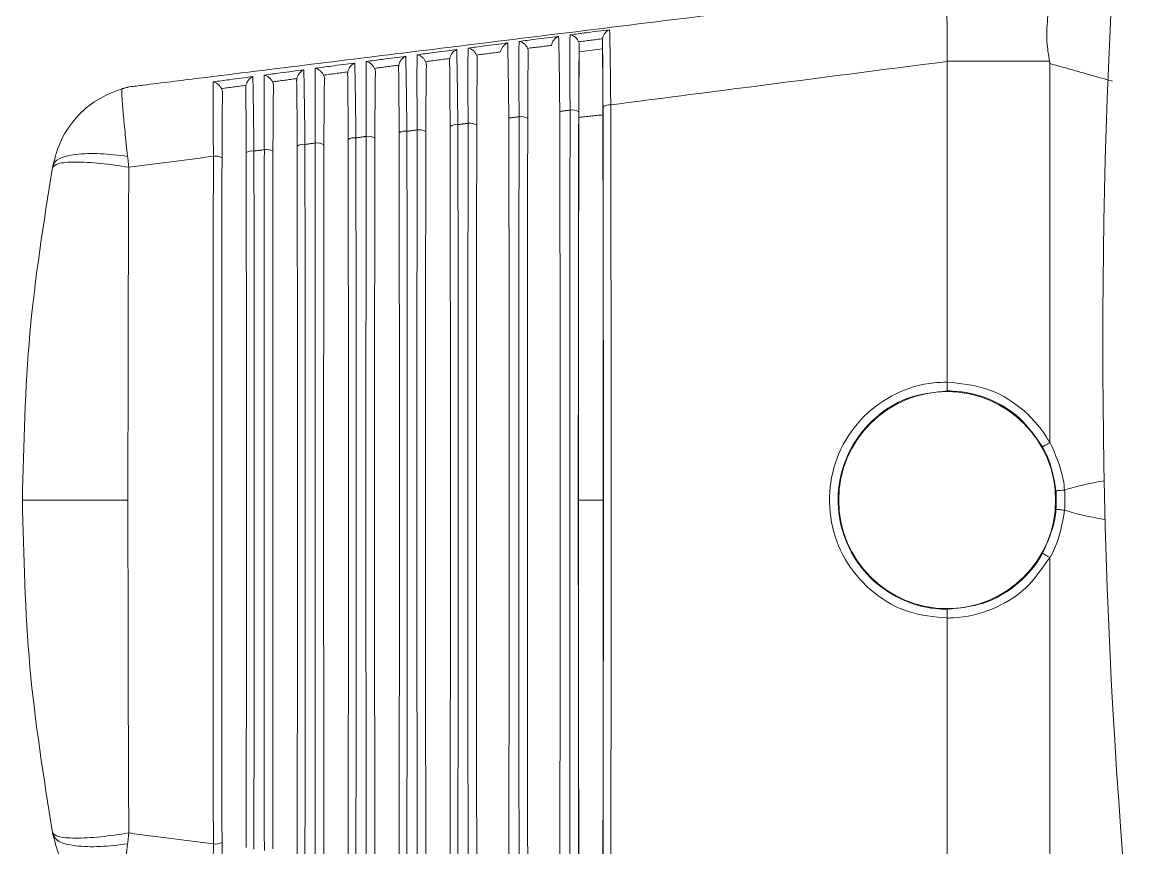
# Model space of a CAD drawing. Extents: x 12.1 to 108.7, y 1 to 80.4.
# Drawn here: x 42.931 to 44.295, y 32.076 to 33.079 of the extents above; entities that cross this region are included whole.
import ezdxf

# ---------------------------------------------------------------- set-up
doc = ezdxf.new("R2010")
doc.units = 0
doc.header["$MEASUREMENT"] = 0
doc.linetypes.add('SLD-Solid', pattern=[0])
doc.layers.add('OBJECT', color=7, linetype='CONTINUOUS')

msp = doc.modelspace()

# ---------------------------------------------------------------- linework, layer by layer
at = {"layer": 'OBJECT', "linetype": 'SLD-Solid', "lineweight": 15}
for p, q in [((43.6083, 33.0515), (43.6083, 33.0434)), ((43.6365, 33.0468), (43.6365, 33.0579)), ((43.6083, 33.0434), (43.6365, 33.0468)), ((44.1804, 33.0318), (44.0559, 33.0318)), ((44.0559, 33.0316), (44.0559, 32.6417)), ((44.1809, 33.029), (44.1809, 32.5686)), ((44.0559, 32.6417), (44.0559, 32.6417)), ((44.1809, 31.9676), (44.1809, 32.428)), ((44.0559, 32.3549), (44.0559, 32.355)), ((44.0559, 31.9651), (44.0559, 32.3549))]:
    msp.add_line(p, q, dxfattribs=at)
msp.add_circle((44.0559, 32.4983), 0.1319, dxfattribs=at)
for centre, radius, start, end in [((52.2451, 32.6894), 8, 171.47604, 188.52396), ((43.5997, 32.958), 0.0146, 57.0153, 100.1327), ((43.6445, 32.9661), 0.0128, 80.5657, 125.0343), ((43.4585, 32.9416), 0.0133, 80.8355, 123.6273), ((43.4757, 32.9416), 0.015, 57.9249, 99.9126), ((43.5377, 32.9498), 0.0148, 57.4683, 100.0237), ((43.3344, 32.9253), 0.0136, 81.0274, 122.6685), ((43.3517, 32.9252), 0.0154, 58.8492, 99.6836), ((43.3965, 32.9335), 0.0135, 80.9302, 123.15), ((43.4137, 32.9334), 0.0152, 58.3852, 99.7992), ((43.2724, 32.9171), 0.0138, 81.1271, 122.1828), ((43.2898, 32.917), 0.0156, 59.317, 99.5657), ((43.1658, 32.9006), 0.016, 60.2638, 99.3232), ((43.2104, 32.9089), 0.014, 81.2292, 121.693), ((43.2278, 32.9088), 0.0158, 59.7885, 99.4456), ((44.0563, 32.4983), 0.1429, 355.1062, 4.8938), ((43.1658, 32.0961), 0.016, 260.6768, 299.7362)]:
    msp.add_arc(centre, radius, start, end, dxfattribs=at)
for centre, major_axis, ratio, start_param, end_param in [((43.6265, 32.4983), (0, 2.217), 0.008727, 1.356281, 1.785312), ((43.6183, 32.4983), (0, 2.2176), 0.008727, 4.494993, 4.929785), ((43.4323, 32.4983), (0, 2.2078), 0.008727, 4.505106, 4.919672), ((43.5025, 32.4983), (0, 2.2105), 0.008727, 1.363019, 1.778574), ((43.5645, 32.4983), (0, 2.2137), 0.008727, 1.359646, 1.781947), ((43.3703, 32.4983), (0, 2.2046), 0.008727, 4.508493, 4.916285), ((43.4405, 32.4983), (0, 2.2072), 0.008727, 1.366399, 1.775193), ((43.2463, 32.4983), (0, 2.1981), 0.008727, 4.515292, 4.909486), ((43.3165, 32.4983), (0, 2.2007), 0.008727, 1.373185, 1.768407), ((43.3083, 32.4983), (0, 2.2013), 0.008727, 4.511889, 4.912889), ((43.3785, 32.4983), (0, 2.204), 0.008727, 1.369788, 1.771804), ((43.1925, 32.4983), (0, 2.1942), 0.008727, 1.380004, 1.761588), ((43.1843, 32.4983), (0, 2.1948), 0.008727, 4.518704, 4.906074), ((43.2545, 32.4983), (0, 2.1975), 0.008727, 1.376591, 1.765002), ((65.2741, 32.4983), (21.0932, 0), 0.014063, 3.062503, 3.100472), ((65.2741, 32.4983), (21.0932, 0), 0.014063, 3.182713, 3.221355)]:
    msp.add_ellipse(centre, major_axis=major_axis, ratio=ratio, start_param=start_param, end_param=end_param, dxfattribs=at)
for points, knots in [([(44.0559, 33.1233), (44.0556, 33.122), (44.0551, 33.1192), (44.0552, 33.0985), (44.056, 33.0687), (44.0559, 33.0439), (44.0559, 33.0318)], [0, 0, 0, 0, 0.253584, 0.507165, 0.760847, 1, 1, 1, 1]), ([(44.1809, 33.1233), (44.181, 33.1231), (44.1812, 33.1223), (44.1803, 33.1123), (44.1788, 33.0886), (44.1757, 33.0598), (44.1791, 33.0397), (44.1804, 33.0318)], [0, 0, 0, 0, 0.097508, 0.351331, 0.599304, 0.843154, 1, 1, 1, 1]), ([(43.0608, 33.0007), (43.0665, 33.0014), (43.0949, 33.0049), (43.2143, 33.0197), (43.4441, 33.0481), (43.6512, 33.0736), (43.7672, 33.0879)], [0, 0, 0, 0, 0.024148, 0.120739, 0.507103, 1, 1, 1, 1]), ([(43.5351, 33.0559), (43.5417, 33.0568), (43.5577, 33.0589), (43.5738, 33.0609), (43.5832, 33.0622)], [0, 0, 0, 0, 0.412528, 1, 1, 1, 1]), ([(43.5832, 33.0622), (43.5832, 33.0622), (43.5823, 33.0618), (43.5802, 33.0607), (43.5775, 33.0582), (43.5754, 33.0547), (43.5749, 33.0523), (43.5746, 33.0512)], [0, 0, 0, 0, 0.007812, 0.231081, 0.559204, 0.802812, 1, 1, 1, 1]), ([(43.5832, 33.0622), (43.5832, 33.0615), (43.5833, 33.0592), (43.5835, 33.0506), (43.5839, 33.0305), (43.5843, 33.0007), (43.5845, 32.9793), (43.5846, 32.9708)], [0, 0, 0, 0, 0.059495, 0.208459, 0.505892, 0.803608, 1, 1, 1, 1]), ([(43.5971, 32.9724), (43.5971, 32.9789), (43.5969, 32.9984), (43.5968, 33.0277), (43.5969, 33.0506), (43.597, 33.0605), (43.5971, 33.0633), (43.5971, 33.064)], [0, 0, 0, 0, 0.1485033, 0.4485957, 0.7482556, 0.9404445, 1, 1, 1, 1]), ([(43.5971, 33.064), (43.6037, 33.0648), (43.6197, 33.0669), (43.6358, 33.069), (43.6452, 33.0702)], [0, 0, 0, 0, 0.4125571, 1, 1, 1, 1]), ([(43.6075, 33.0555), (43.607, 33.0565), (43.6061, 33.0584), (43.6037, 33.0611), (43.6006, 33.0632), (43.5983, 33.0638), (43.5971, 33.064), (43.5971, 33.064)], [0, 0, 0, 0, 0.199298, 0.397083, 0.7009, 0.992023, 1, 1, 1, 1]), ([(43.6452, 33.0702), (43.6452, 33.0702), (43.6442, 33.0698), (43.6421, 33.0687), (43.6394, 33.0661), (43.6373, 33.0627), (43.6368, 33.0603), (43.6366, 33.0592)], [0, 0, 0, 0, 0.007744, 0.250695, 0.570354, 0.807208, 1, 1, 1, 1]), ([(43.6452, 33.0702), (43.6452, 33.0696), (43.6453, 33.0674), (43.6455, 33.0591), (43.6459, 33.0394), (43.6463, 33.0095), (43.6465, 32.9877), (43.6466, 32.9788)], [0, 0, 0, 0, 0.0597754, 0.2071609, 0.5014118, 0.7959342, 1, 1, 1, 1]), ([(43.4731, 32.9564), (43.4731, 32.9629), (43.4729, 32.9824), (43.4728, 33.0118), (43.4729, 33.0343), (43.473, 33.0443), (43.4731, 33.0471), (43.4731, 33.0478)], [0, 0, 0, 0, 0.1518446, 0.4586955, 0.7651034, 0.9409947, 1, 1, 1, 1]), ([(43.4731, 33.0478), (43.4797, 33.0487), (43.4957, 33.0508), (43.5118, 33.0529), (43.5212, 33.0541)], [0, 0, 0, 0, 0.412497, 1, 1, 1, 1]), ([(43.4834, 33.0394), (43.4829, 33.0404), (43.4818, 33.0426), (43.4789, 33.0454), (43.476, 33.0472), (43.4739, 33.0477), (43.4731, 33.0478), (43.4731, 33.0478)], [0, 0, 0, 0, 0.207488, 0.460443, 0.790805, 0.99185, 1, 1, 1, 1]), ([(43.5212, 33.0541), (43.5212, 33.0541), (43.5204, 33.0538), (43.5184, 33.0527), (43.5157, 33.0502), (43.5135, 33.0468), (43.5129, 33.0443), (43.5126, 33.0432)], [0, 0, 0, 0, 0.007883, 0.210618, 0.547453, 0.798165, 1, 1, 1, 1]), ([(43.5212, 33.0541), (43.5212, 33.0534), (43.5213, 33.051), (43.5215, 33.0421), (43.5219, 33.0216), (43.5223, 32.9919), (43.5225, 32.9709), (43.5226, 32.9628)], [0, 0, 0, 0, 0.059218, 0.209832, 0.510595, 0.811653, 1, 1, 1, 1]), ([(43.5351, 32.9644), (43.5351, 32.9709), (43.5349, 32.9904), (43.5348, 33.0198), (43.5349, 33.0425), (43.535, 33.0524), (43.5351, 33.0552), (43.5351, 33.0559)], [0, 0, 0, 0, 0.150136, 0.453531, 0.756488, 0.940721, 1, 1, 1, 1]), ([(43.5455, 33.0475), (43.545, 33.0485), (43.5439, 33.0507), (43.5411, 33.0535), (43.5381, 33.0553), (43.536, 33.0558), (43.5351, 33.0559), (43.5351, 33.0559)], [0, 0, 0, 0, 0.203476, 0.450054, 0.773099, 0.991938, 1, 1, 1, 1]), ([(43.6075, 33.0555), (43.6079, 33.0544), (43.6082, 33.0531), (43.6083, 33.0517), (43.6083, 33.0515)], [0, 0, 0, 0, 0.843628, 1, 1, 1, 1]), ([(43.6083, 33.0515), (43.6082, 33.0465), (43.608, 33.0363), (43.6077, 33.0074), (43.6077, 32.983), (43.6076, 32.9703)], [0, 0, 0, 0, 0.324373, 0.64869, 1, 1, 1, 1]), ([(43.6372, 32.9766), (43.6371, 32.9885), (43.6371, 33.0121), (43.6368, 33.0419), (43.6366, 33.0524), (43.6365, 33.0579)], [0, 0, 0, 0, 0.3242067, 0.6484903, 1, 1, 1, 1]), ([(43.3491, 33.0315), (43.3557, 33.0324), (43.3717, 33.0345), (43.3878, 33.0366), (43.3972, 33.0379)], [0, 0, 0, 0, 0.41243, 1, 1, 1, 1]), ([(43.3972, 33.0379), (43.3972, 33.0379), (43.3965, 33.0376), (43.3947, 33.0366), (43.392, 33.0343), (43.3897, 33.0307), (43.389, 33.0282), (43.3887, 33.0271)], [0, 0, 0, 0, 0.008033, 0.167032, 0.522009, 0.788055, 1, 1, 1, 1]), ([(43.3972, 33.0379), (43.3972, 33.0371), (43.3973, 33.0344), (43.3975, 33.025), (43.3979, 33.0036), (43.3983, 32.9741), (43.3985, 32.9539), (43.3986, 32.9467)], [0, 0, 0, 0, 0.058671, 0.212823, 0.520728, 0.828954, 1, 1, 1, 1]), ([(43.4112, 32.9484), (43.4111, 32.9549), (43.411, 32.9744), (43.4108, 33.0039), (43.4109, 33.0262), (43.411, 33.0361), (43.4111, 33.039), (43.4111, 33.0397)], [0, 0, 0, 0, 0.1536345, 0.4641057, 0.7741284, 0.9412657, 1, 1, 1, 1]), ([(43.4111, 33.0397), (43.4177, 33.0406), (43.4337, 33.0427), (43.4498, 33.0448), (43.4592, 33.046)], [0, 0, 0, 0, 0.412464, 1, 1, 1, 1]), ([(43.4213, 33.0313), (43.4208, 33.0323), (43.4196, 33.0346), (43.4168, 33.0374), (43.4138, 33.0391), (43.4118, 33.0396), (43.4111, 33.0397), (43.4111, 33.0397)], [0, 0, 0, 0, 0.2116975, 0.4713037, 0.8091469, 0.9917579, 1, 1, 1, 1]), ([(43.4592, 33.046), (43.4592, 33.046), (43.4585, 33.0457), (43.4565, 33.0447), (43.4539, 33.0423), (43.4516, 33.0388), (43.451, 33.0363), (43.4507, 33.0352)], [0, 0, 0, 0, 0.007956, 0.189278, 0.535067, 0.793252, 1, 1, 1, 1]), ([(43.4592, 33.046), (43.4592, 33.0453), (43.4593, 33.0427), (43.4595, 33.0336), (43.4599, 33.0126), (43.4603, 32.983), (43.4605, 32.9624), (43.4606, 32.9548)], [0, 0, 0, 0, 0.0589431, 0.2112846, 0.5155345, 0.8200925, 1, 1, 1, 1]), ([(43.4834, 33.0394), (43.4834, 33.0394), (43.4839, 33.0383), (43.4842, 33.0368), (43.4843, 33.0354), (43.4843, 33.0351)], [0, 0, 0, 0, 0.0224973, 0.8280924, 1, 1, 1, 1]), ([(43.4843, 33.0351), (43.4842, 33.0297), (43.484, 33.0188), (43.4838, 32.9898), (43.4837, 32.9662), (43.4837, 32.9543)], [0, 0, 0, 0, 0.332714, 0.665366, 1, 1, 1, 1]), ([(43.5455, 33.0475), (43.5458, 33.0463), (43.5462, 33.045), (43.5463, 33.0436), (43.5463, 33.0433)], [0, 0, 0, 0, 0.835977, 1, 1, 1, 1]), ([(43.5463, 33.0433), (43.5462, 33.0381), (43.546, 33.0276), (43.5457, 32.9986), (43.5457, 32.9746), (43.5456, 32.9623)], [0, 0, 0, 0, 0.3284365, 0.6568141, 1, 1, 1, 1]), ([(43.6077, 32.9635), (43.6078, 32.9764), (43.6079, 33.0023), (43.6081, 33.0287), (43.6082, 33.0396), (43.6083, 33.0434)], [0, 0, 0, 0, 0.396562, 0.793191, 1, 1, 1, 1]), ([(43.6365, 33.0468), (43.6366, 33.0393), (43.6368, 33.0242), (43.637, 32.9942), (43.637, 32.974), (43.637, 32.9667)], [0, 0, 0, 0, 0.390004, 0.779955, 1, 1, 1, 1]), ([(43.2251, 33.0151), (43.2317, 33.016), (43.2477, 33.0181), (43.2638, 33.0202), (43.2732, 33.0215)], [0, 0, 0, 0, 0.4123561, 1, 1, 1, 1]), ([(43.2732, 33.0215), (43.2732, 33.0215), (43.2727, 33.0213), (43.271, 33.0203), (43.2684, 33.0181), (43.2659, 33.0145), (43.2651, 33.0119), (43.2648, 33.0108)], [0, 0, 0, 0, 0.008198, 0.119701, 0.493719, 0.776727, 1, 1, 1, 1]), ([(43.2732, 33.0215), (43.2732, 33.0207), (43.2733, 33.0177), (43.2735, 33.0077), (43.2739, 32.9855), (43.2743, 32.9562), (43.2745, 32.937), (43.2746, 32.9307)], [0, 0, 0, 0, 0.058136, 0.2161789, 0.5319488, 0.8480674, 1, 1, 1, 1]), ([(43.2872, 32.9324), (43.2871, 32.9389), (43.287, 32.9585), (43.2869, 32.9881), (43.2869, 33.0099), (43.287, 33.0197), (43.2871, 33.0225), (43.2871, 33.0233)], [0, 0, 0, 0, 0.157481, 0.475733, 0.793524, 0.941799, 1, 1, 1, 1]), ([(43.2871, 33.0233), (43.2937, 33.0242), (43.3097, 33.0263), (43.3258, 33.0285), (43.3352, 33.0297)], [0, 0, 0, 0, 0.412394, 1, 1, 1, 1]), ([(43.2972, 33.015), (43.2966, 33.0161), (43.2954, 33.0183), (43.2924, 33.0211), (43.2895, 33.0227), (43.2877, 33.0232), (43.2871, 33.0233), (43.2871, 33.0233)], [0, 0, 0, 0, 0.220758, 0.494543, 0.847827, 0.99156, 1, 1, 1, 1]), ([(43.3352, 33.0297), (43.3352, 33.0297), (43.3346, 33.0295), (43.3328, 33.0285), (43.3302, 33.0262), (43.3278, 33.0226), (43.3271, 33.0201), (43.3267, 33.0189)], [0, 0, 0, 0, 0.0081139, 0.14385, 0.5082408, 0.7825536, 1, 1, 1, 1]), ([(43.3352, 33.0297), (43.3352, 33.0289), (43.3353, 33.0261), (43.3355, 33.0163), (43.3359, 32.9946), (43.3363, 32.9652), (43.3365, 32.9455), (43.3366, 32.9387)], [0, 0, 0, 0, 0.058402, 0.214452, 0.526193, 0.838268, 1, 1, 1, 1]), ([(43.3492, 32.9404), (43.3491, 32.9469), (43.349, 32.9665), (43.3489, 32.996), (43.3489, 33.0181), (43.349, 33.0279), (43.3491, 33.0308), (43.3491, 33.0315)], [0, 0, 0, 0, 0.155511, 0.469779, 0.783591, 0.941534, 1, 1, 1, 1]), ([(43.3593, 33.0232), (43.3587, 33.0242), (43.3575, 33.0264), (43.3546, 33.0293), (43.3517, 33.0309), (43.3498, 33.0314), (43.3491, 33.0315), (43.3491, 33.0315)], [0, 0, 0, 0, 0.2161166, 0.4826614, 0.8281461, 0.9916613, 1, 1, 1, 1]), ([(43.3593, 33.0232), (43.3593, 33.0231), (43.3598, 33.0219), (43.3602, 33.0203), (43.3603, 33.0188), (43.3603, 33.0185)], [0, 0, 0, 0, 0.063516, 0.811443, 1, 1, 1, 1]), ([(43.3891, 32.9447), (43.3891, 32.9566), (43.389, 32.9804), (43.3888, 33.0089), (43.3886, 33.0198), (43.3885, 33.025)], [0, 0, 0, 0, 0.340986, 0.682054, 1, 1, 1, 1]), ([(43.4213, 33.0313), (43.4214, 33.0313), (43.4219, 33.0301), (43.4222, 33.0286), (43.4223, 33.0271), (43.4223, 33.0268)], [0, 0, 0, 0, 0.043931, 0.819919, 1, 1, 1, 1]), ([(43.4223, 33.0268), (43.4222, 33.0212), (43.422, 33.01), (43.4218, 32.9809), (43.4217, 32.9577), (43.4217, 32.9463)], [0, 0, 0, 0, 0.337221, 0.67438, 1, 1, 1, 1]), ([(43.4511, 32.9527), (43.4511, 32.9646), (43.451, 32.9883), (43.4508, 33.0172), (43.4506, 33.028), (43.4505, 33.0333)], [0, 0, 0, 0, 0.336461, 0.673003, 1, 1, 1, 1]), ([(44.0559, 33.0316), (43.9766, 33.0214), (43.8401, 33.0038), (43.7037, 32.9862), (43.6466, 32.9788)], [0, 0, 0, 0, 0.5814492, 1, 1, 1, 1]), ([(43.1632, 32.9163), (43.1632, 32.9228), (43.163, 32.9425), (43.1629, 32.9722), (43.1629, 32.9935), (43.163, 33.0032), (43.1631, 33.0059), (43.1631, 33.0068)], [0, 0, 0, 0, 0.1617292, 0.4885731, 0.814943, 0.9423189, 1, 1, 1, 1]), ([(43.1631, 33.0068), (43.1697, 33.0077), (43.1857, 33.0098), (43.2018, 33.012), (43.2112, 33.0132)], [0, 0, 0, 0, 0.4123161, 1, 1, 1, 1]), ([(43.173, 32.9986), (43.1724, 32.9996), (43.1711, 33.0019), (43.1679, 33.0048), (43.1652, 33.0062), (43.1635, 33.0067), (43.1631, 33.0068), (43.1631, 33.0068)], [0, 0, 0, 0, 0.236919, 0.528787, 0.900003, 0.991341, 1, 1, 1, 1]), ([(43.2112, 33.0132), (43.2112, 33.0132), (43.2108, 33.013), (43.2092, 33.0121), (43.2066, 33.01), (43.204, 33.0064), (43.2032, 33.0037), (43.2028, 33.0026)], [0, 0, 0, 0, 0.008287, 0.094553, 0.478398, 0.770552, 1, 1, 1, 1]), ([(43.2112, 33.0132), (43.2112, 33.0124), (43.2113, 33.0093), (43.2115, 32.9989), (43.2119, 32.9763), (43.2123, 32.9472), (43.2125, 32.9285), (43.2125, 32.9227)], [0, 0, 0, 0, 0.0578733, 0.218011, 0.5380178, 0.8583878, 1, 1, 1, 1]), ([(43.2252, 32.9243), (43.2251, 32.9308), (43.225, 32.9505), (43.2249, 32.9801), (43.2249, 33.0017), (43.225, 33.0115), (43.2251, 33.0143), (43.2251, 33.0151)], [0, 0, 0, 0, 0.159551, 0.48199, 0.803962, 0.942061, 1, 1, 1, 1]), ([(43.2351, 33.0068), (43.2345, 33.0078), (43.2332, 33.0101), (43.2302, 33.0129), (43.2274, 33.0145), (43.2256, 33.015), (43.2251, 33.0151), (43.2251, 33.0151)], [0, 0, 0, 0, 0.225635, 0.506976, 0.868217, 0.991454, 1, 1, 1, 1]), ([(43.2351, 33.0068), (43.2352, 33.0067), (43.2358, 33.0054), (43.2362, 33.0037), (43.2363, 33.0021), (43.2363, 33.0018)], [0, 0, 0, 0, 0.097628, 0.793536, 1, 1, 1, 1]), ([(43.2651, 32.9288), (43.265, 32.9407), (43.265, 32.9645), (43.2648, 32.9924), (43.2646, 33.0033), (43.2645, 33.0083)], [0, 0, 0, 0, 0.350806, 0.701696, 1, 1, 1, 1]), ([(43.2972, 33.015), (43.2973, 33.0149), (43.2978, 33.0137), (43.2982, 33.012), (43.2983, 33.0105), (43.2983, 33.0102)], [0, 0, 0, 0, 0.081377, 0.802653, 1, 1, 1, 1]), ([(43.2983, 33.0102), (43.2982, 33.0042), (43.298, 32.9922), (43.2978, 32.9631), (43.2977, 32.9408), (43.2977, 32.9304)], [0, 0, 0, 0, 0.347005, 0.693943, 1, 1, 1, 1]), ([(43.3271, 32.9367), (43.3271, 32.9486), (43.327, 32.9724), (43.3268, 33.0007), (43.3266, 33.0116), (43.3265, 33.0167)], [0, 0, 0, 0, 0.345761, 0.691605, 1, 1, 1, 1]), ([(43.3603, 33.0185), (43.3602, 33.0127), (43.36, 33.0011), (43.3598, 32.972), (43.3597, 32.9493), (43.3597, 32.9384)], [0, 0, 0, 0, 0.341978, 0.683892, 1, 1, 1, 1]), ([(43.173, 32.9986), (43.1731, 32.9984), (43.1737, 32.9971), (43.1742, 32.9953), (43.1743, 32.9937), (43.1743, 32.9933)], [0, 0, 0, 0, 0.112372, 0.784075, 1, 1, 1, 1]), ([(43.1743, 32.9933), (43.1742, 32.9869), (43.174, 32.9741), (43.1738, 32.9452), (43.1738, 32.9239), (43.1737, 32.9144)], [0, 0, 0, 0, 0.357964, 0.715857, 1, 1, 1, 1]), ([(43.2031, 32.9208), (43.203, 32.9327), (43.203, 32.9566), (43.2028, 32.9841), (43.2026, 32.995), (43.2025, 32.9999)], [0, 0, 0, 0, 0.356145, 0.712376, 1, 1, 1, 1]), ([(43.2363, 33.0018), (43.2362, 32.9956), (43.236, 32.9832), (43.2358, 32.9542), (43.2357, 32.9324), (43.2357, 32.9224)], [0, 0, 0, 0, 0.352325, 0.704581, 1, 1, 1, 1]), ([(43.5846, 32.9708), (43.5846, 32.9643), (43.5847, 32.9317), (43.5849, 32.7938), (43.5851, 32.572), (43.585, 32.2873), (43.5848, 32.113), (43.5846, 32.0259)], [0, 0, 0, 0, 0.0210187, 0.1051062, 0.4422799, 0.72114, 1, 1, 1, 1]), ([(43.5971, 32.0243), (43.5971, 32.0308), (43.597, 32.0634), (43.5968, 32.2012), (43.5966, 32.4236), (43.5967, 32.7094), (43.597, 32.8847), (43.5971, 32.9724)], [0, 0, 0, 0, 0.020947, 0.104745, 0.44076, 0.72038, 1, 1, 1, 1]), ([(43.6375, 32.4983), (43.6375, 32.5772), (43.6374, 32.7346), (43.6372, 32.8894), (43.637, 32.9667)], [0, 0, 0, 0, 0.500491, 1, 1, 1, 1]), ([(43.6466, 32.9788), (43.6467, 32.9723), (43.6467, 32.9397), (43.6469, 32.8019), (43.6471, 32.5775), (43.6471, 32.2872), (43.6468, 32.1077), (43.6466, 32.0179)], [0, 0, 0, 0, 0.0206638, 0.1033313, 0.4348088, 0.7174044, 1, 1, 1, 1]), ([(43.4606, 32.9548), (43.4606, 32.9482), (43.4607, 32.9156), (43.4609, 32.7775), (43.4611, 32.561), (43.461, 32.2874), (43.4607, 32.1237), (43.4606, 32.0419)], [0, 0, 0, 0, 0.021766, 0.108843, 0.45801, 0.729005, 1, 1, 1, 1]), ([(43.4731, 32.0403), (43.4731, 32.0468), (43.4731, 32.0795), (43.4728, 32.2175), (43.4727, 32.4346), (43.4728, 32.7093), (43.473, 32.874), (43.4731, 32.9564)], [0, 0, 0, 0, 0.0216883, 0.1084547, 0.4563731, 0.7281866, 1, 1, 1, 1]), ([(43.5226, 32.9628), (43.5226, 32.9562), (43.5227, 32.9236), (43.5229, 32.7857), (43.5231, 32.5665), (43.523, 32.2873), (43.5227, 32.1184), (43.5226, 32.0339)], [0, 0, 0, 0, 0.021386, 0.106942, 0.450009, 0.725005, 1, 1, 1, 1]), ([(43.5351, 32.0323), (43.5351, 32.0388), (43.5351, 32.0714), (43.5348, 32.2094), (43.5347, 32.4291), (43.5347, 32.7093), (43.535, 32.8794), (43.5351, 32.9644)], [0, 0, 0, 0, 0.021311, 0.1065682, 0.4484322, 0.7242161, 1, 1, 1, 1]), ([(43.6077, 32.9635), (43.6076, 32.8702), (43.6074, 32.7163), (43.6073, 32.56), (43.6073, 32.4983)], [0, 0, 0, 0, 0.605766, 1, 1, 1, 1]), ([(43.3366, 32.9387), (43.3366, 32.9322), (43.3366, 32.8995), (43.3368, 32.7613), (43.337, 32.55), (43.3369, 32.2875), (43.3367, 32.1344), (43.3366, 32.0579)], [0, 0, 0, 0, 0.0225677, 0.1128523, 0.4748855, 0.7374427, 1, 1, 1, 1]), ([(43.3492, 32.0563), (43.3492, 32.0628), (43.3491, 32.0955), (43.3489, 32.2337), (43.3487, 32.4455), (43.3488, 32.7092), (43.3491, 32.8633), (43.3492, 32.9404)], [0, 0, 0, 0, 0.0224838, 0.112433, 0.473119, 0.7365595, 1, 1, 1, 1]), ([(43.3986, 32.9467), (43.3986, 32.9402), (43.3987, 32.9076), (43.3989, 32.7694), (43.399, 32.5555), (43.3989, 32.2874), (43.3987, 32.1291), (43.3986, 32.0499)], [0, 0, 0, 0, 0.0221597, 0.1108118, 0.4662966, 0.7331483, 1, 1, 1, 1]), ([(43.4112, 32.0483), (43.4111, 32.0548), (43.4111, 32.0875), (43.4109, 32.2256), (43.4107, 32.44), (43.4108, 32.7092), (43.411, 32.8687), (43.4112, 32.9484)], [0, 0, 0, 0, 0.022079, 0.110408, 0.464597, 0.732298, 1, 1, 1, 1]), ([(43.2746, 32.9307), (43.2746, 32.9242), (43.2746, 32.8915), (43.2748, 32.7532), (43.275, 32.5446), (43.2749, 32.2875), (43.2747, 32.1398), (43.2746, 32.0659)], [0, 0, 0, 0, 0.022991, 0.114968, 0.483793, 0.741897, 1, 1, 1, 1]), ([(43.2872, 32.0643), (43.2872, 32.0709), (43.2871, 32.1036), (43.2869, 32.2418), (43.2868, 32.451), (43.2869, 32.7091), (43.2871, 32.858), (43.2872, 32.9324)], [0, 0, 0, 0, 0.022904, 0.114532, 0.481956, 0.740978, 1, 1, 1, 1]), ([(42.968, 32.905), (42.9697, 32.908), (42.9733, 32.9141), (42.9944, 32.9192), (43.0242, 32.9204), (43.0476, 32.9176), (43.0589, 32.9162)], [0, 0, 0, 0, 0.241561, 0.5, 0.758439, 1, 1, 1, 1]), ([(43.1632, 32.0803), (43.1632, 32.0869), (43.1631, 32.1196), (43.1629, 32.2581), (43.1628, 32.4619), (43.1629, 32.7091), (43.1631, 32.8472), (43.1632, 32.9163)], [0, 0, 0, 0, 0.023792, 0.118973, 0.500647, 0.750324, 1, 1, 1, 1]), ([(43.2125, 32.9227), (43.2125, 32.9162), (43.2126, 32.8834), (43.2128, 32.745), (43.2129, 32.5391), (43.2128, 32.2876), (43.2126, 32.1452), (43.2125, 32.074)], [0, 0, 0, 0, 0.02343, 0.117165, 0.493038, 0.746519, 1, 1, 1, 1]), ([(43.2252, 32.0723), (43.2252, 32.0789), (43.2251, 32.1116), (43.2249, 32.25), (43.2248, 32.4565), (43.2249, 32.7091), (43.2251, 32.8526), (43.2252, 32.9243)], [0, 0, 0, 0, 0.023339, 0.116711, 0.491126, 0.745563, 1, 1, 1, 1]), ([(42.9675, 32.9026), (42.9691, 32.9044), (42.9724, 32.9081), (42.9938, 32.9098), (43.0245, 32.9083), (43.0486, 32.9048), (43.0603, 32.903)], [0, 0, 0, 0, 0.24117, 0.5, 0.75883, 1, 1, 1, 1]), ([(43.0603, 32.903), (43.06, 32.8365), (43.0594, 32.7025), (43.0593, 32.5667), (43.0593, 32.4983)], [0, 0, 0, 0, 0.4963759, 1, 1, 1, 1]), ([(44.0559, 32.355), (44.0399, 32.3565), (44.0079, 32.3595), (43.9652, 32.3839), (43.9326, 32.42), (43.9137, 32.4652), (43.9108, 32.5142), (43.9242, 32.5615), (43.9526, 32.6017), (43.9926, 32.63), (44.0292, 32.6409), (44.0505, 32.6415), (44.0559, 32.6417)], [0, 0, 0, 0, 0.1065473, 0.2130922, 0.3197632, 0.426916, 0.5344991, 0.6422673, 0.7499596, 0.8573108, 0.9641558, 1, 1, 1, 1]), ([(44.0561, 32.6311), (44.0561, 32.6311), (44.0561, 32.6311), (44.0561, 32.6315), (44.056, 32.6328), (44.0559, 32.6352), (44.0559, 32.6383), (44.0559, 32.6406), (44.0559, 32.6417)], [0, 0, 0, 0, 0.032876, 0.16613, 0.374661, 0.583123, 0.791561, 1, 1, 1, 1]), ([(44.0559, 32.6417), (44.0719, 32.6401), (44.1039, 32.637), (44.1464, 32.6125), (44.1701, 32.5865), (44.1794, 32.5704), (44.1807, 32.5681)], [0, 0, 0, 0, 0.315568, 0.631102, 0.947588, 1, 1, 1, 1]), ([(44.0561, 32.6311), (44.0412, 32.6296), (44.0114, 32.6267), (43.9716, 32.6039), (43.9414, 32.5703), (43.924, 32.5283), (43.9215, 32.483), (43.9342, 32.4394), (43.9606, 32.4024), (43.9977, 32.3763), (44.0316, 32.3664), (44.0513, 32.3657), (44.0561, 32.3656)], [0, 0, 0, 0, 0.107261, 0.214528, 0.321699, 0.428911, 0.536129, 0.643313, 0.750517, 0.857741, 0.964919, 1, 1, 1, 1]), ([(44.1719, 32.563), (44.1633, 32.5753), (44.1462, 32.6), (44.1069, 32.6235), (44.0752, 32.6308), (44.0582, 32.631), (44.0561, 32.6311)], [0, 0, 0, 0, 0.318291, 0.636578, 0.954854, 1, 1, 1, 1]), ([(44.1719, 32.563), (44.1719, 32.563), (44.1719, 32.563), (44.1722, 32.5632), (44.1731, 32.5638), (44.1751, 32.5649), (44.1777, 32.5664), (44.1797, 32.5675), (44.1807, 32.5681)], [0, 0, 0, 0, 0.048564, 0.14016, 0.355136, 0.570096, 0.785048, 1, 1, 1, 1]), ([(44.1882, 32.5096), (44.1857, 32.5245), (44.1824, 32.5431), (44.1737, 32.5596), (44.1719, 32.563)], [0, 0, 0, 0, 0.7963771, 1, 1, 1, 1]), ([(44.1807, 32.5681), (44.1807, 32.5681), (44.1808, 32.5681), (44.1809, 32.5683), (44.1809, 32.5685), (44.1809, 32.5686), (44.1809, 32.5686)], [0, 0, 0, 0, 0.159851, 0.363921, 0.750554, 1, 1, 1, 1]), ([(44.1809, 32.5686), (44.1876, 32.5538), (44.1961, 32.535), (44.1983, 32.5147), (44.1987, 32.5105)], [0, 0, 0, 0, 0.791837, 1, 1, 1, 1]), ([(44.1882, 32.5096), (44.1883, 32.5096), (44.1883, 32.5097), (44.1888, 32.5097), (44.1899, 32.5098), (44.1923, 32.51), (44.1953, 32.5102), (44.1976, 32.5104), (44.1987, 32.5105)], [0, 0, 0, 0, 0.101759, 0.160244, 0.370183, 0.580122, 0.790061, 1, 1, 1, 1]), ([(44.1882, 32.487), (44.1885, 32.4937), (44.1889, 32.5013), (44.1883, 32.5088), (44.1882, 32.5096)], [0, 0, 0, 0, 0.886118, 1, 1, 1, 1]), ([(42.9309, 32.4983), (42.9327, 32.4983), (42.9363, 32.4983), (42.9658, 32.4983), (43.0088, 32.4983), (43.0429, 32.4983), (43.0593, 32.4983)], [0, 0, 0, 0, 0.240773, 0.5, 0.759227, 1, 1, 1, 1]), ([(43.0603, 32.0936), (43.06, 32.1602), (43.0594, 32.2942), (43.0593, 32.43), (43.0593, 32.4983)], [0, 0, 0, 0, 0.4963759, 1, 1, 1, 1]), ([(43.6077, 32.0332), (43.6076, 32.1264), (43.6074, 32.2804), (43.6073, 32.4367), (43.6073, 32.4983)], [0, 0, 0, 0, 0.605766, 1, 1, 1, 1]), ([(43.6375, 32.4983), (43.6375, 32.4195), (43.6374, 32.262), (43.6372, 32.1073), (43.637, 32.0299)], [0, 0, 0, 0, 0.500491, 1, 1, 1, 1]), ([(44.1719, 32.4337), (44.1781, 32.4474), (44.1858, 32.4646), (44.1878, 32.4832), (44.1882, 32.487)], [0, 0, 0, 0, 0.796377, 1, 1, 1, 1]), ([(44.1987, 32.4861), (44.1959, 32.4701), (44.1924, 32.4498), (44.1829, 32.4318), (44.1809, 32.428)], [0, 0, 0, 0, 0.79181, 1, 1, 1, 1]), ([(44.1987, 32.4861), (44.1976, 32.4862), (44.1953, 32.4864), (44.1923, 32.4867), (44.1899, 32.4869), (44.1888, 32.487), (44.1883, 32.487), (44.1883, 32.487), (44.1882, 32.487)], [0, 0, 0, 0, 0.209939, 0.419878, 0.629817, 0.839756, 0.898241, 1, 1, 1, 1]), ([(44.1807, 32.4286), (44.1716, 32.4154), (44.1533, 32.3888), (44.1112, 32.3634), (44.0769, 32.3553), (44.0584, 32.355), (44.0559, 32.3549)], [0, 0, 0, 0, 0.315107, 0.632944, 0.949791, 1, 1, 1, 1]), ([(44.0561, 32.3656), (44.0711, 32.3671), (44.1009, 32.3701), (44.1405, 32.393), (44.1623, 32.4171), (44.1708, 32.4318), (44.1719, 32.4337)], [0, 0, 0, 0, 0.31781, 0.635605, 0.953792, 1, 1, 1, 1]), ([(44.1807, 32.4286), (44.1797, 32.4292), (44.1777, 32.4303), (44.1751, 32.4317), (44.1731, 32.4329), (44.1722, 32.4335), (44.1719, 32.4336), (44.1719, 32.4337), (44.1719, 32.4337)], [0, 0, 0, 0, 0.214952, 0.429904, 0.644864, 0.85984, 0.951436, 1, 1, 1, 1]), ([(44.1809, 32.428), (44.1809, 32.4281), (44.1809, 32.4282), (44.1808, 32.4284), (44.1808, 32.4285), (44.1807, 32.4286), (44.1807, 32.4286)], [0, 0, 0, 0, 0.344879, 0.691965, 0.85965, 1, 1, 1, 1]), ([(44.0559, 32.355), (44.0559, 32.3561), (44.0559, 32.3583), (44.0559, 32.3614), (44.056, 32.3639), (44.0561, 32.3652), (44.0561, 32.3655), (44.0561, 32.3656), (44.0561, 32.3656)], [0, 0, 0, 0, 0.208439, 0.416877, 0.625339, 0.83387, 0.967124, 1, 1, 1, 1]), ([(42.9675, 32.0941), (42.9691, 32.0923), (42.9724, 32.0886), (42.9938, 32.0868), (43.0245, 32.0883), (43.0486, 32.0919), (43.0603, 32.0936)], [0, 0, 0, 0, 0.24117, 0.5, 0.75883, 1, 1, 1, 1]), ([(42.968, 32.0916), (42.9697, 32.0887), (42.9733, 32.0825), (42.9944, 32.0774), (43.0242, 32.0763), (43.0476, 32.0791), (43.0589, 32.0805)], [0, 0, 0, 0, 0.241561, 0.5, 0.758439, 1, 1, 1, 1]), ([(43.1631, 31.9899), (43.1631, 31.9907), (43.163, 31.994), (43.1629, 32.0046), (43.1629, 32.0276), (43.163, 32.0566), (43.1632, 32.075), (43.1632, 32.0803)], [0, 0, 0, 0, 0.0576777, 0.2194138, 0.5433769, 0.8677646, 1, 1, 1, 1]), ([(43.1737, 32.0822), (43.1738, 32.0703), (43.1738, 32.0463), (43.174, 32.0191), (43.1742, 32.0081), (43.1743, 32.0033)], [0, 0, 0, 0, 0.361189, 0.722456, 1, 1, 1, 1])]:
    msp.add_open_spline(points, degree=3, knots=knots, dxfattribs=at)
for points, degree in [([(43.5746, 33.0512), (43.5455, 33.0475)], 1), ([(43.6366, 33.0592), (43.6075, 33.0555)], 1), ([(43.6365, 33.0579), (43.6366, 33.0592)], 1), ([(43.4507, 33.0352), (43.4213, 33.0313)], 1), ([(43.4505, 33.0333), (43.4507, 33.0352)], 1), ([(43.5126, 33.0432), (43.4834, 33.0394)], 1), ([(43.3887, 33.0271), (43.3593, 33.0232)], 1), ([(43.3885, 33.025), (43.3887, 33.0271)], 1), ([(44.0559, 33.0318), (44.0559, 33.0316)], 1), ([(44.1809, 33.029), (44.1804, 33.0318)], 1), ([(44.2569, 33.0076), (44.1809, 33.029)], 1), ([(43.2648, 33.0108), (43.2351, 33.0068)], 1), ([(43.2645, 33.0083), (43.2648, 33.0108)], 1), ([(43.3267, 33.0189), (43.2972, 33.015)], 1), ([(43.3265, 33.0167), (43.3267, 33.0189)], 1), ([(42.968, 32.905), (42.9708, 32.9157), (42.9765, 32.937), (42.9957, 32.9644), (43.0208, 32.9864), (43.0414, 32.9943), (43.0517, 32.9983)], 3), ([(43.0517, 32.9983), (43.0608, 33.0007)], 1), ([(43.0517, 32.9983), (43.0517, 32.9956), (43.0517, 32.9902), (43.0532, 32.9714), (43.0555, 32.9467), (43.0578, 32.9264), (43.0589, 32.9162)], 3), ([(43.2028, 33.0026), (43.173, 32.9986)], 1), ([(43.2025, 32.9999), (43.2028, 33.0026)], 1), ([(43.0335, 32.9912), (43.0335, 32.9913)], 1), ([(43.5971, 32.9724), (43.5846, 32.9708)], 1), ([(43.637, 32.9667), (43.6077, 32.9635)], 1), ([(43.4731, 32.9564), (43.4606, 32.9548)], 1), ([(43.5351, 32.9644), (43.5226, 32.9628)], 1), ([(43.3492, 32.9404), (43.3366, 32.9387)], 1), ([(43.4112, 32.9484), (43.3986, 32.9467)], 1), ([(43.2872, 32.9324), (43.2746, 32.9307)], 1), ([(43.0589, 32.9162), (43.0603, 32.903)], 1), ([(43.1632, 32.9163), (43.0603, 32.903)], 1), ([(43.2252, 32.9243), (43.2125, 32.9227)], 1), ([(42.9309, 32.4983), (42.9324, 32.5661), (42.9355, 32.7017), (42.9568, 32.8356), (42.9675, 32.9026)], 3), ([(42.9675, 32.9026), (42.968, 32.905)], 1), ([(44.1987, 32.5105), (44.1987, 32.5105)], 1), ([(42.9309, 32.4983), (42.9324, 32.4305), (42.9355, 32.295), (42.9568, 32.161), (42.9675, 32.0941)], 3), ([(43.6073, 32.4983), (43.6375, 32.4983)], 1), ([(44.1987, 32.4861), (44.1987, 32.4861)], 1), ([(42.9675, 32.0941), (42.968, 32.0916)], 1), ([(43.0589, 32.0805), (43.0603, 32.0936)], 1), ([(43.1632, 32.0803), (43.0603, 32.0936)], 1), ([(42.968, 32.0916), (42.9708, 32.081), (42.9765, 32.0597), (42.9957, 32.0323), (43.0208, 32.0103), (43.0414, 32.0023), (43.0517, 31.9983)], 3), ([(43.0517, 31.9983), (43.0517, 32.0011), (43.0517, 32.0065), (43.0532, 32.0252), (43.0555, 32.05), (43.0578, 32.0703), (43.0589, 32.0805)], 3)]:
    msp.add_open_spline(points, degree=degree, dxfattribs=at)

doc.saveas('drawing.dxf')
